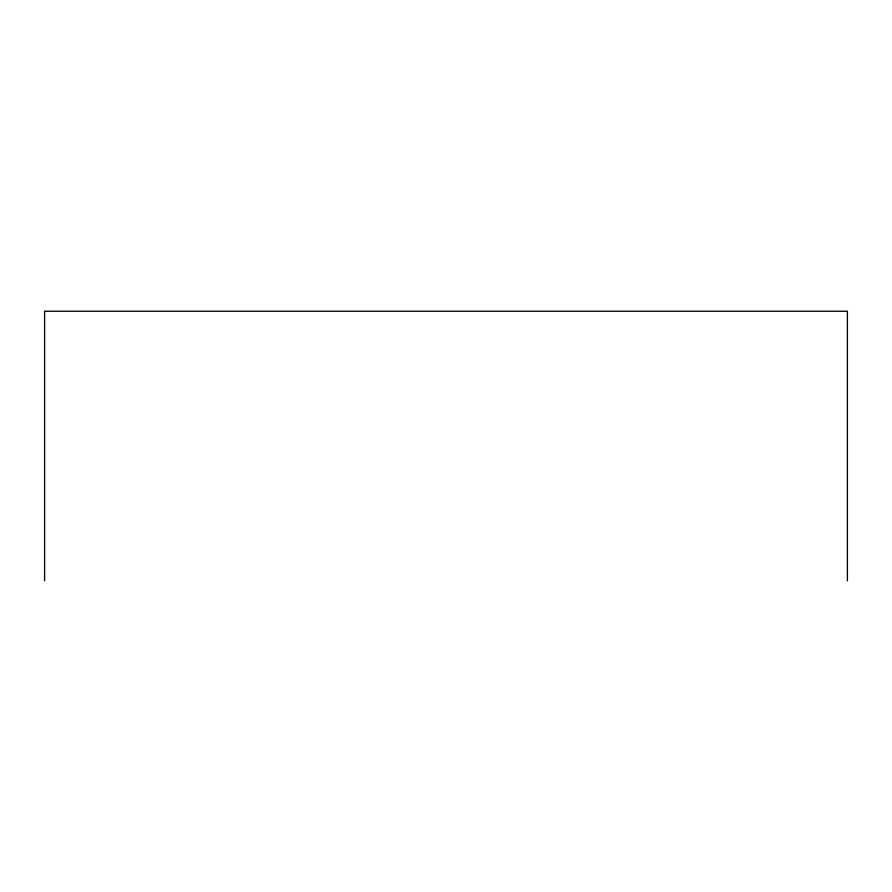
<?xml version="1.0" encoding="UTF-8"?>
<svg xmlns="http://www.w3.org/2000/svg" width="892" height="892" viewBox="0 0 892 892"><rect width="100%" height="100%" fill="white"/><g stroke="black" fill="none" stroke-linecap="round" stroke-linejoin="round"><path stroke-width="1.34" d="M847.4 580.759L847.4 311.241L44.6 311.241L44.6 580.759"/></g></svg>
